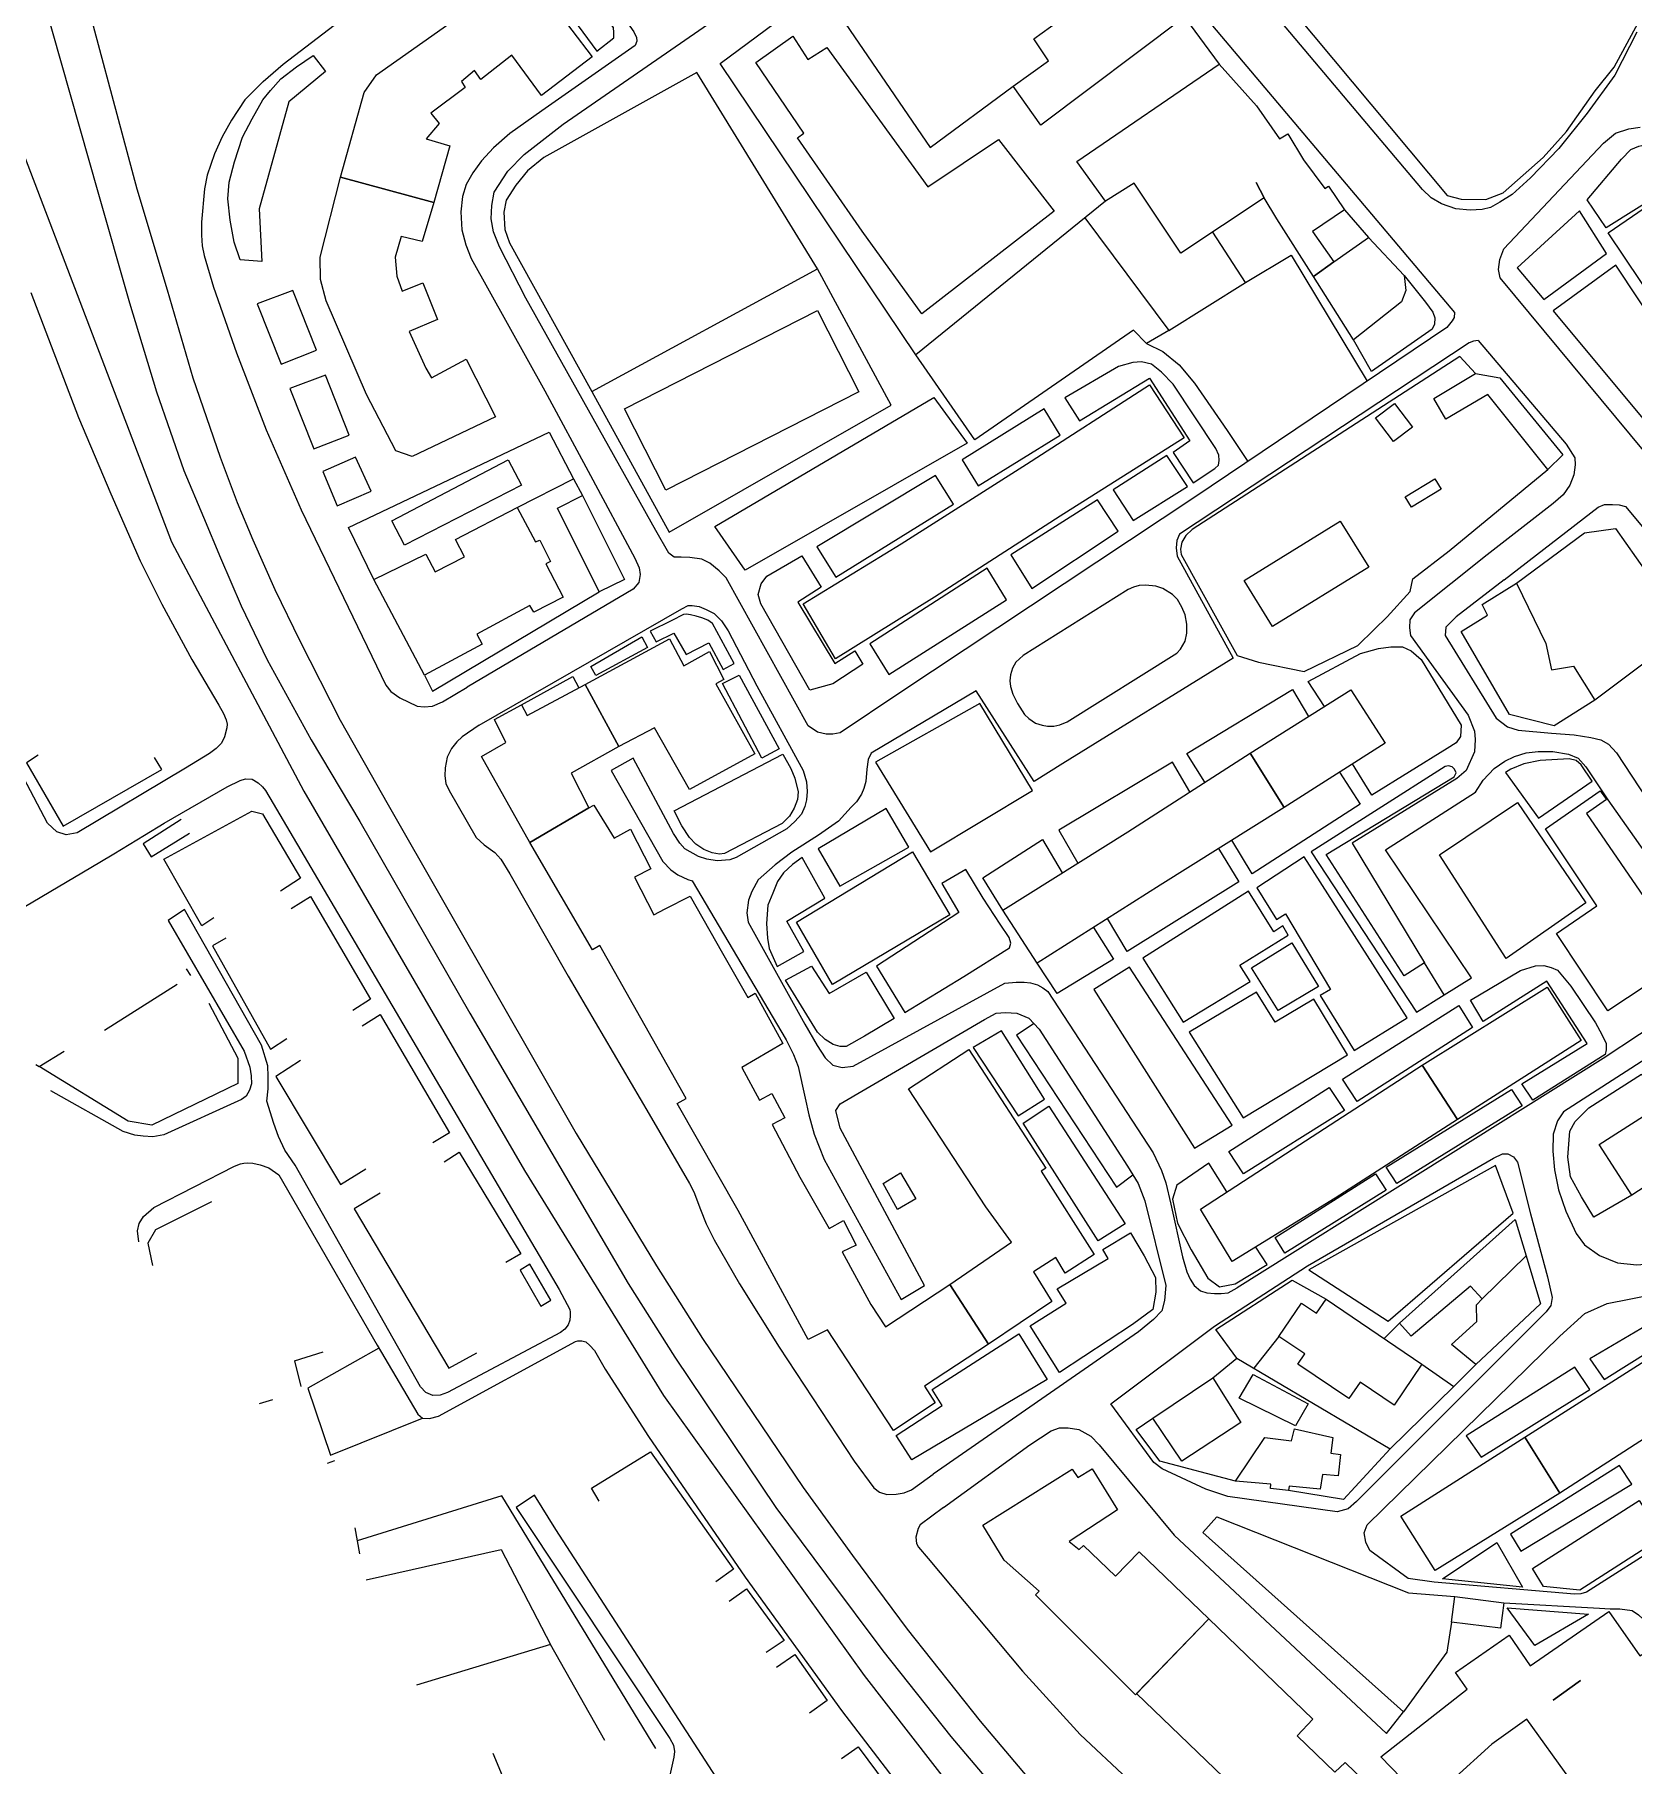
# Model space of a CAD drawing. Header units: metres. Extents: x -1319 to 2200, y -1209 to 1268.
# Drawn here: x -1086.7 to -805.4, y -791.6 to -487 of the extents above; entities that cross this region are included whole.
import ezdxf

# ---------------------------------------------------------------- set-up
doc = ezdxf.new("R2010")
doc.units = ezdxf.units.M
for name, color, linetype, lineweight, true_color in [('CLADIRI_CONTUR', 7, 'Continuous', 25, 0x4b5962), ('LIMITA_STUDIU', 7, 'Continuous', 25, 0x354c40), ('PARCELE_CONTUR', 7, 'Continuous', 13, 0xb58c63), ('PAVAJ', 7, 'Continuous', 25, 0xd1d6d2), ('STRAZI', 7, 'Continuous', 25, 0xc4cccb)]:
    doc.layers.add(name, color=color, linetype=linetype, lineweight=lineweight, true_color=true_color)

msp = doc.modelspace()

# ---------------------------------------------------------------- linework, layer by layer
at = {"layer": 'CLADIRI_CONTUR'}
for points in [[(-910.86, -487.77), (-902.03, -481.43), (-903.78, -479.09), (-894.64, -472.54), (-884.36, -483.92), (-909.63, -502.96), (-914.45, -496.09), (-908.28, -491.65), (-910.86, -487.77)], [(-997.46, -497.75), (-1002.71, -490.64), (-1008.14, -494.92), (-1009.28, -493.33), (-1011.57, -495.29), (-1010.88, -496.31), (-1016.95, -500.83), (-1015.46, -502.65), (-1017.79, -505.34), (-1013.61, -506.59), (-1016.41, -516.53), (-1032.85, -512.11), (-1028.67, -497.19), (-1026.51, -494.09), (-1014.77, -485.82), (-1001.94, -476.66), (-999.28, -476.79), (-988.53, -490.94), (-997.46, -497.75)], [(-930.57, -536.13), (-941.04, -521.61), (-952.43, -505.17), (-951.29, -504.36), (-959.78, -491.93), (-953.27, -487.31), (-950.58, -491.39), (-947.24, -489.3), (-929.51, -513.82), (-917.06, -505.5), (-907.29, -518.1), (-930.57, -536.13)], [(-868.1, -519.42), (-870.29, -515.72), (-871.72, -513.04), (-870.29, -515.72), (-884.98, -525.49), (-893.18, -513.18), (-898.22, -516.31), (-903.3, -509.37), (-878.21, -492.22), (-871.64, -499.56), (-871.64, -499.56), (-867.63, -505.36), (-866.18, -504.5), (-863.38, -509.05), (-859.64, -514.12), (-859.02, -513.7), (-856.2, -517.87), (-861.81, -521.66), (-858.08, -526.97), (-861.65, -529.58), (-868.1, -519.42)], [(-1028.28, -550.34), (-1035.38, -533.85), (-1036.37, -530.11), (-1036.44, -526.2), (-1032.85, -512.11), (-1016.41, -516.53), (-1018.45, -523.44), (-1022.15, -522.53), (-1023.23, -526.19), (-1022.91, -529.54), (-1022, -532.13), (-1018.36, -530.72), (-1015.75, -537.17), (-1020.77, -539.28), (-1017.81, -545.71), (-1016.85, -547.43), (-1010.71, -544.13), (-1005.56, -554.3), (-1020.25, -561.24), (-1023.08, -560.23), (-1028.28, -550.34)], [(-861.65, -529.58), (-858.08, -526.97), (-851.93, -522.69), (-845.7, -529.43), (-845.39, -532.02), (-846.13, -534.01), (-854.59, -540.75), (-861.65, -529.58)], [(-941.65, -549.87), (-975.58, -567.15), (-982.85, -552.87), (-948.93, -535.59), (-941.65, -549.87)], [(-840.46, -551.06), (-833.11, -546.65), (-828.87, -547.42), (-817.78, -560.93), (-820.42, -563.56), (-830.96, -550.32), (-838.33, -554.66), (-840.46, -551.06)], [(-906.21, -571.77), (-906.21, -571.77), (-928.31, -586.02), (-945.73, -596.87), (-951.45, -587.2), (-934.21, -576.62), (-912.14, -562.61), (-890.48, -548.66), (-884.41, -557.96), (-906.21, -571.77)], [(-844.2, -556.11), (-847.53, -558.64), (-850.73, -554.43), (-847.4, -551.9), (-844.2, -556.11)], [(-1023.82, -572.56), (-1003.32, -561.83), (-1001, -566.28), (-1021.56, -576.87), (-1023.82, -572.56)], [(-844.37, -570.15), (-845.48, -568.32), (-840.29, -565.18), (-839.18, -567), (-844.37, -570.15)], [(-982.89, -582.88), (-987.32, -585.08), (-994.66, -570.32), (-990.24, -568.12), (-982.89, -582.88)], [(-993.63, -586), (-998.82, -588.66), (-999.53, -587.45), (-1008.86, -592.54), (-1007.92, -594.26), (-1018.06, -599.73), (-1026.97, -582.89), (-1017.81, -578.44), (-1016.19, -581.57), (-1011, -578.88), (-1012.58, -575.88), (-1001.77, -570.25), (-998.54, -576.28), (-997.79, -575.98), (-995.87, -579.75), (-996.68, -580.14), (-993.63, -586)], [(-856.92, -572.62), (-851.91, -580.74), (-868.82, -591.18), (-873.84, -583.07), (-856.92, -572.62)], [(-827.12, -606.65), (-835.67, -592.06), (-831.02, -589.16), (-831.97, -587.31), (-825.9, -583.54), (-820.78, -594.15), (-819.74, -598.8), (-815.86, -598.16), (-812.16, -604.15), (-819.3, -608.63), (-827.12, -606.65)], [(-959.91, -613.55), (-971.43, -619.85), (-977.6, -608.97), (-983.88, -612.27), (-989.81, -601.36), (-974.97, -593.34), (-972.41, -598.06), (-967.93, -595.56), (-965.37, -600.48), (-966.78, -601.26), (-959.91, -613.55)], [(-989.81, -601.36), (-983.88, -612.27), (-992.27, -616.99), (-989.15, -623.1), (-999.53, -629.2), (-1008.02, -614.02), (-1003.76, -611.57), (-1005.75, -607.52), (-1001, -604.96), (-999.98, -606.85), (-989.81, -601.36)], [(-855.08, -602.3), (-849.05, -611.67), (-866.77, -622.99), (-872.76, -613.45), (-855.08, -602.3)], [(-866.77, -622.99), (-888.6, -636.66), (-888.6, -636.66), (-910.23, -650.41), (-916.29, -641.08), (-894.33, -627.3), (-872.76, -613.45), (-866.77, -622.99)], [(-959.13, -674.5), (-956.96, -673.36), (-954.65, -677.61), (-956.9, -678.81), (-952.03, -688.06), (-946.86, -697.09), (-944.33, -695.7), (-942.09, -700), (-944.58, -701.18), (-939.53, -710.46), (-936.97, -714.37), (-925.63, -706.92), (-918.79, -717.47), (-930.06, -724.85), (-928.18, -727.78), (-935.52, -732.66), (-947.14, -714.94), (-950.55, -716.63), (-962.88, -693.95), (-973.59, -675.11), (-972.02, -674.24), (-987.22, -647.27), (-988.5, -648.03), (-999.53, -629.2), (-989.15, -623.1), (-988.26, -622.61), (-984.69, -628.4), (-981.83, -626.82), (-978.25, -633.79), (-981.1, -635.27), (-977.68, -641.91), (-975.69, -640.87), (-971.32, -638.59), (-965.62, -648.62), (-961.17, -656.43), (-959.86, -655.69), (-954.98, -664.55), (-962.24, -668.74), (-959.13, -674.5)], [(-813.73, -639.76), (-827.75, -649.57), (-839.44, -631.37), (-825.73, -622.14), (-813.73, -639.76)], [(-925.62, -641.92), (-946.24, -654.15), (-952.58, -643.2), (-932.19, -630.8), (-925.62, -641.92)], [(-820.54, -654.65), (-814.51, -664.02), (-836.3, -677.93), (-842.5, -668.33), (-820.54, -654.65)], [(-908.75, -686.47), (-909.58, -687.03), (-900.21, -701.67), (-905.33, -704.97), (-906.98, -702.17), (-910.91, -704.7), (-907.68, -709.96), (-918.79, -717.47), (-925.63, -706.92), (-914.78, -699.48), (-919.26, -693.28), (-932.88, -672.53), (-922.3, -665.59), (-908.75, -686.47)], [(-857.8, -691.75), (-875.96, -702.9), (-881.52, -693.67), (-864.06, -682.31), (-842.5, -668.33), (-836.3, -677.93), (-857.8, -691.75)], [(-934.82, -693.77), (-937.35, -689.15), (-934.31, -687.29), (-931.62, -691.88), (-934.82, -693.77)], [(-826.13, -695.51), (-824.21, -701.88), (-831.93, -709.49), (-834, -707.25), (-844.44, -716.03), (-846.51, -713.74), (-826.13, -695.51)], [(-832.87, -713.47), (-832.97, -710.5), (-831.93, -709.49), (-824.21, -701.88), (-821.72, -710.37), (-833.05, -721.01), (-837.35, -717.48), (-832.87, -713.47)], [(-867.73, -716.07), (-863.74, -710.21), (-861.1, -712), (-859.41, -709.52), (-842.56, -720.95), (-847.47, -728.19), (-853.44, -724.14), (-855.4, -727.03), (-864.37, -720.95), (-863.17, -719.17), (-867.73, -716.07)], [(-824.45, -733.83), (-802.68, -719.99), (-796.58, -729.65), (-818.31, -743.67), (-824.45, -733.83)], [(-874.42, -731.22), (-884.83, -738.06), (-889.88, -730.45), (-879.37, -723.37), (-874.42, -731.22)], [(-872.24, -722.78), (-862.55, -727.95), (-864.82, -731.84), (-874.74, -726.96), (-872.24, -722.78)], [(-869.23, -742.83), (-869.14, -742.09), (-875.36, -741.55), (-870.17, -733.88), (-865.49, -734.46), (-864.98, -732.32), (-858.21, -733.87), (-858.58, -736.65), (-856.91, -736.88), (-857.3, -740.59), (-860.06, -740.38), (-860.47, -742.95), (-865.89, -742.44), (-866.01, -743.21), (-869.23, -742.83)], [(-818.31, -743.67), (-840.25, -757.25), (-846.24, -747.68), (-824.45, -733.83), (-818.31, -743.67)], [(-903.11, -740.89), (-900.55, -739.37), (-896.14, -746.58), (-904.63, -752.14), (-902.87, -753.59), (-902.13, -752.85), (-896.46, -758.26), (-892.31, -753.98), (-880.08, -765.77), (-892.98, -779.14), (-910.57, -761.56), (-909.88, -760.9), (-916.08, -755.44), (-919.79, -749.31), (-904.09, -739.41), (-903.11, -740.89)], [(-837.34, -766.34), (-836.77, -761.84), (-828.16, -762.94), (-828.73, -767.44), (-837.34, -766.34)], [(-819.45, -780.06), (-814.68, -776.64), (-814.68, -776.64), (-819.45, -780.06), (-819.45, -780.06)]]:
    msp.add_lwpolyline(points, close=True, dxfattribs=at)
for points in [[(-798.43, -538.84), (-809.78, -521.89), (-800.27, -515.39)], [(-801.94, -688.85), (-805.61, -691.24), (-811.37, -682.31), (-802.11, -676.38)], [(-874.43, -796.58), (-892.76, -778.91), (-880.08, -765.77), (-861.76, -783.45), (-864.53, -786.37), (-857.89, -792.76), (-856.04, -791.04), (-850.92, -796.06)], [(-846.23, -793.74), (-849.77, -790.03), (-834.61, -778.14), (-836.67, -775.21), (-827.2, -768.64), (-823.53, -774.02), (-823.53, -774.02), (-809.7, -764.48), (-804.21, -772.26), (-803.23, -771.72), (-791.07, -789.07), (-792.11, -789.92), (-790.46, -792.01)], [(-808.72, -804.77), (-824.1, -783.43), (-830.27, -787.84), (-844.23, -800.48)]]:
    msp.add_lwpolyline(points, dxfattribs=at)
at = {"layer": 'LIMITA_STUDIU'}
msp.add_lwpolyline([(-1151.04, -101.24), (-1199.93, -172.65), (-1248.44, -234.36), (-1254.36, -243.67), (-1210.28, -289.6), (-1183.63, -319.61), (-1140.69, -378.86), (-1120.25, -419.47), (-1109.9, -447.42), (-1094.89, -491.66), (-1062.55, -576.26), (-1039.27, -620.12), (-1000.46, -686.87), (-976.01, -726.46), (-940.69, -775.74), (-900.33, -827.74), (-859.19, -867.84), (-795.54, -918.3), (-607.19, -1065.51), (-531.65, -1126.57), (-496.46, -1146.75), (-436.44, -1142.61), (-129.2, -1088.54), (88.91, -1050.12)], dxfattribs=at)
at = {"layer": 'PARCELE_CONTUR'}
for points in [[(-870.33, -474.65), (-869.67, -476.18), (-868.24, -479.22), (-838.13, -515.3), (-835.64, -515.96), (-831.32, -516.03), (-828.24, -514.86), (-821.24, -508.63), (-817.14, -504.05), (-812.05, -496.91), (-808.72, -492.77), (-803, -482.15), (-795.93, -468.67), (-792.75, -461.56), (-792.34, -456.47), (-793.46, -455.12)], [(-898.22, -516.31), (-931.63, -543.37), (-966.06, -492.09), (-948.39, -478.99)], [(-945.58, -482.75), (-929.07, -506.89), (-914.45, -496.09)], [(-884.36, -483.92), (-878.21, -492.22)], [(-988.61, -549.82), (-948.9, -528.21), (-970.15, -493.7), (-997.03, -508.65), (-999.96, -510.99), (-1002.01, -513.48), (-1003.7, -516.12), (-1004.07, -518.25), (-1003.92, -521.32), (-1003.11, -523.67), (-988.61, -549.82)], [(-901.87, -519.27), (-887.09, -539.07), (-891.01, -541.38), (-893.28, -539.03), (-921.23, -558.34), (-931.63, -543.37)], [(-856.2, -517.87), (-851.93, -522.69)], [(-1026.97, -582.89), (-1031.45, -573.76), (-996.14, -556.98), (-991.81, -565.17)], [(-1001.77, -570.25), (-991.81, -565.17), (-990.24, -568.12)], [(-825.9, -583.54), (-813.96, -574.67), (-808.47, -573.94), (-797.56, -589.4), (-797.34, -593.06), (-812.16, -604.15)], [(-1018.06, -599.73), (-1016.65, -602.55), (-987.32, -585.08)], [(-1059.99, -651.43), (-1059.24, -652.55)], [(-1074.37, -662.21), (-1061.6, -654.11)], [(-1056, -657.47), (-1050.92, -667.12), (-1050.92, -671.55), (-1066.01, -678.91), (-1070.19, -678.21), (-1085.87, -668.6)], [(-1086.46, -668.26), (-1085.87, -668.6), (-1081.45, -665.91)], [(-1055.52, -692.4), (-1065.38, -697.3), (-1066.71, -699.66), (-1065.91, -703.62)], [(-846.51, -713.74), (-849.23, -716.43)], [(-867.73, -716.07), (-872.15, -721.68)], [(-1040.94, -720.38), (-1035.91, -718.78)], [(-1040.94, -720.38), (-1039.8, -724.91)], [(-879.37, -723.37), (-875.12, -719.91), (-848.17, -735.88), (-856.37, -744.75), (-866.01, -743.21)], [(-842.56, -720.95), (-836.93, -724.88), (-848.17, -735.88)], [(-836.93, -724.88), (-833.05, -721.01)], [(-1047.08, -727.91), (-1044.73, -727.16)], [(-875.36, -741.55), (-888.68, -738.01), (-892.85, -732.44), (-889.88, -730.45)], [(-1033.89, -738), (-1035.21, -738.44)], [(-1030.3, -749.78), (-1029.51, -754.33)], [(-1028.32, -758.92), (-1004.56, -753.59), (-995.91, -770.31)], [(-986.32, -787.19), (-995.91, -770.31), (-1019.45, -777.43)], [(-1002.11, -798.71), (-1005.98, -789.48)]]:
    msp.add_lwpolyline(points, dxfattribs=at)
at = {"layer": 'PAVAJ'}
for points in [[(-998.22, -475.59), (-987.75, -489.95), (-984.74, -487.61), (-984.74, -486.62), (-984.82, -485.77), (-994.93, -473.17), (-998.22, -475.59)], [(-1035.49, -493.5), (-1041.94, -498.83), (-1047.14, -517.66), (-1046.7, -526.96), (-1050.51, -526.67), (-1051.54, -523.52), (-1052.27, -519.64), (-1052.64, -515.9), (-1052.42, -512.97), (-1051.46, -509.38), (-1050.07, -505.06), (-1048.39, -501.84), (-1046.48, -498.47), (-1045.16, -496.85), (-1043.33, -494.8), (-1040.55, -492.68), (-1037.65, -490.68), (-1035.49, -493.5)], [(-796.55, -518.44), (-799.44, -514.34), (-810.14, -521), (-813.47, -516.09), (-807.43, -508.95), (-805.78, -507.23), (-804.42, -506.64), (-803.34, -506.41), (-801.97, -506.44), (-800.78, -506.66), (-800.05, -507.06), (-797.12, -511.52), (-793.8, -516.64), (-796.55, -518.44)], [(-821.13, -533.64), (-810.06, -525.51), (-814.86, -518.04), (-825.78, -528.05), (-821.13, -533.64)], [(-887.09, -539.07), (-873.61, -530.64), (-879.37, -521.76)], [(-873.61, -530.64), (-865.59, -525.85), (-852.17, -548)], [(-988.61, -549.82), (-974.98, -574.58), (-935.94, -552.24), (-948.9, -528.21)], [(-845.7, -529.43), (-841.93, -534.09), (-840.61, -535.85), (-840.28, -536.87), (-840.36, -537.97), (-840.76, -538.85), (-851.45, -546.28), (-854.59, -540.75)], [(-797.21, -562.32), (-788.89, -557.01), (-808.42, -527.56), (-819.48, -535.62), (-797.21, -562.32)], [(-1043.26, -544.98), (-1037.03, -542.57), (-1041.21, -532.02), (-1047.47, -534.36), (-1043.26, -544.98)], [(-891.01, -541.38), (-888.16, -542.77), (-885.3, -545.11), (-882.59, -548.34), (-876.8, -556.69), (-873.16, -562.14)], [(-902.83, -554.95), (-890.52, -547.48), (-883.41, -558.5), (-886.34, -560.55), (-882.83, -565.86), (-878.98, -563.37), (-878.36, -562.79), (-878.21, -561.94), (-878.32, -561.03), (-878.8, -559.82), (-886.34, -548.5), (-888.39, -546.41), (-890.11, -545.02), (-891.87, -544.58), (-893.41, -544.69), (-895.94, -545.44), (-905.39, -550.94), (-902.83, -554.95)], [(-833.11, -546.65), (-835.91, -543.68), (-882.98, -574.11), (-884.12, -575.18), (-884.81, -576.35), (-885.03, -577.56), (-884.89, -578.51), (-875.07, -596.27), (-871.33, -597.45), (-863.28, -599.09), (-853.83, -594.48), (-850.97, -591.69), (-848.7, -589.46), (-844.6, -585.03), (-844.16, -582.79), (-837.78, -577.85), (-820.42, -563.56)], [(-1037.54, -559.93), (-1031.32, -557.51), (-1035.49, -546.96), (-1041.76, -549.31), (-1037.54, -559.93)], [(-966.98, -573.57), (-928.45, -550.86), (-922.59, -558.92), (-961.63, -581.23), (-966.98, -573.57)], [(-920.62, -566.44), (-906.19, -557.51), (-909.05, -552.89), (-923.48, -561.82), (-920.62, -566.44)], [(-1035.97, -563.88), (-1033.41, -569.93), (-1027.42, -567.38), (-1030.2, -561.38), (-1035.97, -563.88)], [(-896.87, -567.14), (-893.39, -572.49), (-883.78, -566.52), (-887.42, -561.08), (-896.87, -567.14)], [(-949.04, -577.17), (-945.7, -582.51), (-925, -569.64), (-928.14, -564.6), (-949.04, -577.17)], [(-914.89, -578.54), (-911.19, -584.47), (-895.99, -574.4), (-899.66, -568.9), (-914.89, -578.54)], [(-942.35, -595.44), (-940.92, -597.82), (-946.19, -601.23), (-950.26, -602.36), (-958.9, -587.16), (-959.34, -585.55), (-958.83, -583.65), (-957.8, -582.33), (-951.65, -578.74), (-948.28, -584.23), (-952.35, -586.91), (-945.86, -597.69), (-942.35, -595.44)], [(-939.69, -594.21), (-936.36, -599.6), (-915.63, -586.48), (-919.03, -580.88), (-939.69, -594.21)], [(-977.31, -593.85), (-974.16, -592.31), (-972.03, -596.12), (-968.04, -594.03), (-965.53, -598.72), (-963.55, -597.66), (-967.4, -590.61), (-968.23, -590.06), (-969.27, -589.66), (-970.24, -589.34), (-971.23, -589.09), (-971.96, -589.01), (-972.46, -589.05), (-974.56, -590.09), (-978.36, -591.97), (-977.31, -593.85)], [(-987.89, -599.78), (-988.81, -598.21), (-979.8, -593), (-978.81, -594.87), (-987.89, -599.78)], [(-859.71, -605.22), (-862.58, -600.83), (-853.35, -595.94), (-850.2, -595.03), (-848, -594.77), (-845.99, -594.72), (-844.45, -595.43), (-842.67, -596.95), (-835.68, -608.53), (-835.75, -610.51), (-836.56, -611.61), (-838.09, -612.64), (-851.35, -620.84), (-854.79, -615.34)], [(-965.62, -601.21), (-962.69, -599.71), (-955.66, -612.71), (-958.7, -614.32), (-965.62, -601.21)], [(-1001, -604.96), (-991.96, -599.96), (-990.88, -601.93)], [(-880.75, -618.58), (-883.9, -613.54), (-865.35, -602.26), (-862.52, -606.99)], [(-938.68, -615.02), (-929.05, -630.8), (-911.07, -620), (-920.37, -604.73), (-938.68, -615.02)], [(-1086.02, -613.79), (-1088.09, -615.13), (-1081.62, -626.31), (-1064.29, -616.3), (-1065.59, -614.19)], [(-974.14, -623.57), (-955, -613.63), (-953.57, -616.15), (-952.88, -617.88), (-952.29, -620.26), (-952.44, -621.61), (-953.02, -623.15), (-953.83, -624.54), (-955.15, -625.82), (-965.26, -631.13), (-966.17, -631.24), (-967.42, -630.99), (-968.88, -630.4), (-970.31, -629.45), (-971.45, -628.31), (-972.77, -626.26), (-974.14, -623.57)], [(-883.4, -620.28), (-886.46, -615.01), (-906.46, -627.02), (-903.08, -632.79)], [(-822.03, -624.88), (-812.58, -618.4), (-814.52, -615.5), (-815.4, -614.73), (-816.65, -614.44), (-821.78, -614.77), (-824.63, -615.32), (-826.9, -616.24), (-827.86, -616.86), (-822.03, -624.88)], [(-857.04, -616.77), (-853.44, -622.42), (-872.45, -634.68), (-876.02, -628.78)], [(-843.53, -659.02), (-838.66, -656), (-842.09, -650.36), (-845.68, -652.65), (-859.39, -631.3), (-836.88, -617.64), (-836.56, -616.94), (-836.81, -616.28), (-837.25, -615.84), (-837.87, -615.66), (-838.46, -615.77), (-862.05, -630.79), (-843.53, -659.02)], [(-820.82, -626.78), (-811.19, -620.08), (-810.09, -621.62), (-813.61, -624.04), (-798.15, -646.56), (-796.25, -645.61), (-794.85, -645.39), (-793.68, -645.61), (-792.66, -646.34), (-792.18, -647.11), (-809.83, -658.8), (-818.85, -645.17), (-811.81, -640.34), (-820.82, -626.78)], [(-1055.11, -642.4), (-1057.24, -643.82), (-1063.92, -632.13), (-1048.42, -623.66), (-1046.57, -624.14), (-1039.89, -635.47), (-1043.41, -637.72)], [(-944.97, -636.83), (-932.81, -630.02), (-936.8, -623.17), (-948.81, -630.31), (-944.97, -636.83)], [(-1060.87, -625.14), (-1067.53, -629.39), (-1066.16, -631.68), (-1059.43, -627.52)], [(-916.29, -641.08), (-919.79, -635.37), (-909.32, -628.67), (-905.83, -634.51)], [(-878.34, -630.24), (-874.76, -636.07), (-894.44, -648.33), (-897.89, -642.57)], [(-947.6, -638.97), (-951.6, -631.79), (-953.32, -633.04), (-954.86, -634.5), (-955.95, -636.04), (-956.76, -638.09), (-957.64, -640.22), (-957.86, -643.44), (-957.71, -646.01), (-957.42, -647.84), (-956.03, -650.99), (-951.34, -648.35), (-954.32, -643.02), (-947.6, -638.97)], [(-863.26, -631.71), (-871.61, -637.13), (-868.13, -642.7), (-866.55, -641.71), (-858.64, -655.01), (-860.49, -656.11)], [(-860.49, -656.11), (-854.5, -665.77), (-845.13, -660.05), (-863.26, -631.71)], [(-938.52, -650.91), (-933.54, -659.08), (-923.15, -652.75), (-915.1, -647.69), (-914.88, -646.88), (-915.21, -645.9), (-916.74, -643.55), (-919.75, -638.94), (-922.79, -633.92), (-927.04, -636.37), (-924.03, -641.5), (-938.52, -650.91)], [(-1041.54, -640.79), (-1038.1, -638.66), (-1027.53, -656.73), (-1030.69, -658.72)], [(-866.1, -645.46), (-867.01, -643.85), (-868.62, -644.88), (-873.09, -637.74), (-891.66, -649.53), (-884.56, -660.81), (-872.8, -653.65)], [(-900.37, -644.14), (-896.81, -649.68), (-906.72, -655.76), (-910.23, -650.41)], [(-872.8, -653.65), (-874.59, -650.77), (-866.1, -645.46)], [(-1052.99, -645.98), (-1055.36, -647.33), (-1045.14, -665.53), (-1042.28, -663.64)], [(-872.52, -651.25), (-865.43, -646.85), (-860.75, -654.51), (-867.87, -658.74), (-872.52, -651.25)], [(-940.35, -652.01), (-935.41, -660.14), (-940.64, -663.22), (-943.87, -665.05), (-944.89, -665.05), (-946.14, -664.69), (-947.53, -663.81), (-948.92, -662.56), (-954.56, -653.4), (-949.95, -650.91), (-946.87, -655.75), (-940.35, -652.01)], [(-900.31, -655.03), (-882.56, -682.95), (-875.93, -678.89), (-894.03, -651.11), (-900.31, -655.03)], [(-833.99, -656.89), (-825.21, -651.69), (-822.57, -650.89), (-821.11, -650.81), (-819.79, -651.18), (-818.69, -651.62), (-816.35, -654.48), (-812.02, -660.92), (-810.92, -662.97), (-810.12, -664.51), (-810.12, -665.68), (-810.34, -666.49), (-823.06, -674.53), (-825, -671.64), (-813.49, -664.51), (-820.59, -653.6), (-831.79, -660.68), (-833.99, -656.89)], [(-871.69, -655.49), (-883.51, -662.54), (-873.99, -677.6), (-855.64, -666.54), (-861.55, -656.73)], [(-861.55, -656.73), (-868.37, -660.78), (-871.69, -655.49)], [(-1029.05, -661.45), (-1025.85, -659.44), (-1013.68, -680.27), (-1016.58, -682.03)], [(-856.54, -670.79), (-836.05, -657.85), (-833.68, -661.75), (-853.96, -674.73), (-856.54, -670.79)], [(-913.58, -677.29), (-908.97, -674.36), (-916.51, -662.33), (-921.5, -665.26), (-913.58, -677.29)], [(-910.79, -661.04), (-913.91, -663.09), (-896.32, -689.79), (-893.43, -687.63)], [(-1039.88, -667.54), (-1044.19, -670.36), (-1032.86, -689.32), (-1028.38, -686.62)], [(-805.61, -691.24), (-812.3, -695.11), (-814.5, -691.52), (-816.4, -688), (-816.91, -684.56), (-816.55, -679.94), (-815.59, -678.26), (-813.18, -675.84), (-803.95, -669.91), (-795.74, -682.36), (-797.18, -683.39)], [(-876.54, -683.54), (-858.9, -672.31), (-856.21, -676.32), (-873.93, -687.46), (-876.54, -683.54)], [(-848.86, -686.32), (-826.78, -672.61), (-824.93, -675.52), (-846.98, -689.16), (-848.86, -686.32)], [(-912.74, -678.54), (-908.18, -675.54), (-894.76, -696.27), (-899.52, -699.27), (-912.74, -678.54)], [(-1014.57, -685.34), (-1011.98, -683.67), (-1001.13, -701.54), (-1003.77, -703.09)], [(-876.87, -690.64), (-880.03, -685.57), (-885.66, -689.44), (-886.42, -691.93), (-885.59, -696.17), (-883.14, -700.82), (-880.23, -705.85), (-878.18, -707.35), (-875.4, -706.8), (-869.81, -703.41), (-871.81, -700.35)], [(-868.39, -698.69), (-850.75, -687.46), (-848.83, -690.37), (-866.7, -701.43), (-868.39, -698.69)], [(-862.46, -704.37), (-848.47, -713.38), (-826.49, -694.41), (-829.6, -686.02), (-862.46, -704.37)], [(-1025.86, -690.9), (-1030.43, -693.66), (-1013.75, -721.68), (-1008.84, -718.94)], [(-911.5, -714.21), (-905.14, -710.24), (-906.72, -707.68), (-897.75, -702.36), (-898.71, -700.76), (-893.84, -697.84), (-891.42, -701.9), (-889.45, -705.71), (-889.37, -708.27), (-889.89, -711.35), (-893.48, -713.99), (-906.3, -722.41), (-911.5, -714.21)], [(-1001.25, -704.45), (-997.58, -710.77), (-995.82, -709.7), (-999.52, -703.38), (-1001.25, -704.45)], [(-875.12, -719.91), (-878.8, -714.85), (-865.39, -706.2), (-859.41, -709.52)], [(-810.47, -723.68), (-793.82, -713.2), (-796.09, -710.05), (-812.99, -720.01), (-810.47, -723.68)], [(-913.48, -715.62), (-908.5, -723.64), (-932.31, -737.78), (-935.09, -733.49), (-926.96, -728.22), (-928.72, -725.4), (-913.48, -715.62)], [(-1026.1, -718.12), (-1038.6, -725.18), (-1034.6, -736.99), (-1018.41, -730.49)], [(-832.11, -737.3), (-812.99, -725.43), (-815.63, -721.48), (-834.79, -733.6), (-832.11, -737.3)], [(-987.33, -745.06), (-988.68, -742.8), (-978.28, -736.4), (-963.71, -757.05), (-966.79, -759.25)], [(-825.17, -753.89), (-805.65, -742.06), (-807.77, -738.77), (-827, -750.89), (-825.17, -753.89)], [(-977.37, -788.59), (-1004.45, -744.14), (-1029.9, -752.06)], [(-823.12, -756.93), (-804.33, -744.96), (-800.23, -751.4), (-814.79, -760.74), (-821.18, -760.08), (-823.12, -756.93)], [(-829.35, -752.34), (-824.84, -760.19), (-838.91, -758.71), (-829.35, -752.34)], [(-964.45, -762.64), (-961.42, -760.48), (-954.77, -769.58), (-957.94, -771.72)], [(-827.54, -763.86), (-813.25, -764.96), (-822.7, -770.45), (-827.54, -763.86)], [(-956.12, -774.26), (-952.92, -772.03), (-947.21, -780.16), (-950.31, -782.4)], [(-944.71, -790.37), (-941.74, -788.31), (-936.83, -794.95), (-939.96, -797.14)]]:
    msp.add_lwpolyline(points, dxfattribs=at)
at = {"layer": 'STRAZI'}
for points in [[(-910.95, -448.29), (-898.46, -462.83), (-836.82, -535.94)], [(-1049.66, -498.5), (-1046.44, -495.24), (-1042.92, -492.24), (-1002.51, -461.23)], [(-1002.51, -461.23), (-1001.52, -460.9), (-1000.42, -460.9), (-999.51, -461.2), (-998.66, -461.78), (-981.23, -486.54), (-980.75, -487.5), (-980.72, -488.16), (-980.97, -488.92)], [(-1086.85, -474.8), (-1075.55, -514.66), (-1069.98, -534.22), (-1065.21, -549.85), (-1060.38, -563.71), (-1056.93, -571.92), (-1053.92, -579.11), (-1050.32, -587.5), (-1045.72, -597.03), (-1037.98, -611.1), (-1029.44, -625.47), (-1010.07, -659.21), (-982.21, -706.78), (-974.03, -719.72), (-956.25, -746.19), (-947.33, -758.15), (-937.41, -771.39), (-925.43, -786.46), (-911.83, -802.56), (-899.49, -816.34), (-871.23, -846.73)], [(-1079.62, -473.16), (-1068.65, -514.18), (-1063.36, -531.91), (-1058.79, -547.43), (-1053.98, -561.36), (-1050.99, -569.34), (-1048.25, -575.89), (-1044.37, -584.65), (-1039.99, -593.7), (-1032.89, -607.64), (-1024.47, -622.54), (-1005.08, -656.36), (-991.35, -680.37), (-977.21, -703.66), (-969.15, -716.46), (-951.44, -742.68), (-942.74, -754.62), (-933.14, -767.59), (-920.27, -783.77), (-907.57, -798.86), (-896.13, -811.34)], [(-836.82, -535.94), (-836.89, -536.82), (-837.26, -537.4), (-838.18, -538.57), (-882.5, -568.43), (-934.44, -602.86), (-944.91, -609.89), (-946.23, -610.11), (-947.4, -610.11), (-948.92, -609.76), (-950.52, -608.66), (-964.98, -582.62), (-966.19, -581.34), (-967.84, -580.02), (-969.27, -579.32), (-971.36, -579.03), (-972.9, -578.96), (-974.14, -578.96), (-975.09, -578.26), (-977.36, -574.29), (-1000.22, -533.41), (-1004.84, -524.33), (-1005.93, -521.69), (-1006.3, -519.42), (-1006.23, -517.07), (-1005.79, -514.73), (-1003.37, -511.07), (-1000.51, -508.14), (-993.63, -502.79), (-959.93, -479.42)], [(-804.74, -486.59), (-808.59, -494.18), (-813.46, -500.84), (-818.44, -507.03), (-823.46, -512.23), (-826.68, -515.13), (-828.84, -516.52), (-830.49, -517.44), (-831.96, -517.77), (-834.05, -517.91), (-836.57, -517.66), (-839.14, -516.81), (-840.91, -515.72), (-842.47, -514.29), (-853.86, -500.77), (-869.92, -481.74)], [(-980.97, -488.92), (-997.4, -500.41), (-1003.04, -504.44), (-1005.9, -506.93), (-1008.02, -509.2), (-1009.56, -511.32), (-1010.73, -513.37), (-1011.39, -515.5), (-1011.68, -518.21), (-1011.46, -521.36), (-1010.81, -523.98), (-1009.82, -526.41), (-996.89, -549.71), (-988.83, -564.58), (-981.06, -579.16), (-980.26, -580.84), (-980.11, -582.02), (-980.33, -583.41), (-981.36, -584.58), (-1010.55, -601.83)], [(-1049.66, -498.5), (-1052.03, -502.07), (-1053.68, -505.01), (-1055, -508.02), (-1056.29, -511.76), (-1056.77, -514.17), (-1057.3, -520.04), (-1057.3, -522.33), (-1057.17, -524.18), (-1056.85, -525.91), (-1055.21, -531.45), (-1051.11, -542.99), (-1045.92, -556.53), (-1039.73, -570.64), (-1024.86, -601.47), (-1023.98, -602.63), (-1022.37, -603.72), (-1019.36, -605.2), (-1018.11, -605.32), (-1016.66, -605.16), (-1014.89, -604.44), (-1010.55, -601.83)], [(-731.88, -646.53), (-828.8, -529.83), (-829.09, -528.36), (-828.87, -526.61), (-828.14, -524.7), (-810.63, -506.09), (-808.49, -504.37), (-806.14, -503.57), (-804.18, -503.31)], [(-1087.33, -532.39), (-1078.92, -554.4), (-1073.25, -567.81), (-1068.07, -579.62), (-1064.25, -587.25), (-1059, -597), (-1054.26, -605), (-1053.41, -606.47), (-1052.93, -607.57), (-1052.79, -608.33), (-1052.82, -609.01), (-1053.23, -610.59), (-1053.8, -611.69), (-1054.69, -612.64), (-1055.89, -613.54), (-1060.12, -616.07), (-1079.17, -627.49), (-1081.08, -627.85), (-1082.75, -627.31), (-1084.36, -625.76), (-1098.14, -599.76)], [(-832.68, -540.85), (-833.51, -540.94), (-834.24, -541.27), (-885.2, -574.94), (-885.66, -576.03), (-885.77, -577.31), (-885.63, -578.77), (-875.77, -596.76), (-905.74, -615.29), (-910.77, -618.44), (-920.96, -602.47), (-939.49, -613.46), (-940, -614.56), (-940.22, -616.25), (-940.41, -618.44), (-940.74, -619.65), (-941.17, -620.68), (-942.05, -622), (-943.01, -622.95)], [(-832.68, -540.85), (-817.18, -559.09), (-815.68, -561.47), (-815.57, -562.71), (-815.83, -564.47), (-816.52, -566.27), (-817.7, -567.99), (-819.45, -569.53), (-831.1, -578.57)], [(-828.1, -582.97), (-811.54, -570.15), (-810.41, -569.67), (-809.05, -569.67), (-807.84, -569.78), (-806.74, -570.07), (-734.59, -656.41), (-734.37, -657.1), (-734.37, -658.13), (-734.59, -659.52), (-735.19, -661.11), (-736.23, -662.49), (-770.41, -687.73)], [(-831.1, -578.57), (-843.88, -588.76), (-844.69, -590.01), (-844.76, -591.4), (-844.54, -592.72), (-834.43, -606.79), (-833.33, -609.57), (-833.19, -611.03), (-833.33, -613.23), (-834.8, -616.53), (-836.41, -617.92), (-854.83, -629.28), (-842.09, -650.36)], [(-904.97, -607.93), (-885.66, -595.84), (-885.01, -595.18), (-884.2, -593.76), (-883.94, -592.33), (-883.91, -590.75), (-884.24, -589.1), (-884.82, -587.78), (-885.59, -586.39), (-886.47, -585.55), (-888.16, -584.49), (-889.4, -584.09), (-891.2, -583.9), (-892.29, -583.94), (-893.28, -584.23), (-894.24, -584.63), (-912.7, -596.28), (-914.02, -597.42), (-914.6, -598.48), (-914.97, -599.65), (-915.08, -600.71), (-914.97, -601.74), (-914.53, -603.1), (-913.69, -604.71), (-912.48, -606.65), (-911.74, -607.38), (-910.57, -608.19), (-909.4, -608.55), (-908.41, -608.7), (-907.35, -608.7), (-906.25, -608.44), (-904.97, -607.93)], [(-828.1, -582.97), (-836.52, -589.47), (-838.35, -591.3), (-838.48, -592.77), (-829.49, -607.27), (-827.51, -608.81), (-825.6, -609.4), (-819.74, -609.91), (-815.79, -610.2), (-812.86, -610.71), (-811.1, -611.08), (-809.71, -611.89), (-808.31, -613.42)], [(-1008.44, -608.53), (-972.8, -588.06), (-971.67, -587.44), (-970.97, -587.44), (-969.73, -587.66), (-968.48, -588.17), (-967.09, -588.9), (-965.81, -590.18), (-964.6, -591.94), (-959.58, -601.61), (-951.45, -616.48), (-950.83, -618.5), (-950.72, -620.22), (-950.86, -621.65), (-951.16, -622.86), (-951.74, -624.21), (-952.88, -625.49), (-954.31, -626.74), (-963.21, -631.79), (-964.34, -632.2), (-966.58, -632.38), (-968.37, -632.12), (-969.87, -631.61), (-972.25, -630.26), (-973.13, -629.27), (-974.27, -627.58), (-981.34, -614.36), (-985.22, -616.48), (-976.14, -632.53), (-974.71, -633.99), (-973.46, -634.87), (-971.74, -635.71), (-970.97, -635.9), (-954.42, -663.92), (-953.13, -666.48), (-952.33, -668.61), (-951.08, -674.17), (-950.42, -677.1), (-949.47, -680.47), (-947.71, -684.94), (-934.16, -709.56), (-930.06, -707.14), (-944.93, -679.45)], [(-1008.44, -608.53), (-1011.44, -610.55), (-1012.36, -611.43), (-1013.33, -612.64), (-1014.09, -614.13), (-1014.41, -616.05), (-1014.45, -617.42), (-1014.29, -618.79), (-1013.69, -620.03), (-1008.99, -628.31), (-1007.54, -629.56), (-1005.69, -630.92), (-1004.61, -632.13), (-1003.04, -634.7), (-992.79, -652.71), (-978.52, -676.98), (-971.45, -689.16), (-970.65, -690.65), (-969.48, -693.74), (-968.51, -696.27), (-967.07, -699.09), (-962.61, -706.8), (-955.65, -717.98), (-942.43, -738.03), (-939.02, -742.73), (-938.01, -743.5), (-936.68, -743.9), (-935.04, -743.82), (-933.63, -743.58), (-932.38, -743.06), (-928.53, -740.32)], [(-838.66, -656), (-833.81, -653.01), (-848.97, -630.45), (-833.15, -620.34), (-831.76, -618.21), (-829.85, -616.16), (-827.95, -614.84), (-826.26, -614.04), (-824.21, -613.38), (-822.09, -613.16), (-819.52, -613.16), (-816.78, -613.64), (-815.09, -614.33), (-813.74, -615.87), (-809.83, -621.69), (-792.33, -646.55), (-791.15, -648.29), (-790.33, -650.32), (-790.37, -651.75), (-790.66, -653.18), (-791.47, -654.53), (-810.66, -667.15), (-875.05, -707.55)], [(-808.31, -613.42), (-796.19, -631.87), (-783.3, -651.06), (-782.93, -652.09), (-782.93, -653.33), (-783.59, -654.65), (-817.62, -676.59), (-818.72, -678.13), (-819.45, -680.47), (-819.52, -683.48), (-819.23, -686.77), (-818.53, -690.29), (-817.25, -694.03), (-815.42, -697.98), (-813.96, -699.96), (-811.32, -701.86), (-808.17, -703.11), (-804.73, -703.48), (-800.55, -703.11), (-796.15, -702.3), (-792.86, -701.2), (-787.58, -699.01), (-770.41, -687.73)], [(-1067.31, -627.91), (-1063.84, -625.78), (-1052.75, -619.37), (-1050.48, -618.24), (-1049.53, -617.94), (-1048.39, -618), (-1047.32, -618.66), (-1046.58, -619.4), (-1046.01, -620), (-1044.67, -622.3), (-994.37, -707.84), (-992.49, -711.33), (-992.43, -711.81), (-992.43, -712.43), (-992.49, -713.21), (-992.79, -714.04), (-993.35, -714.79), (-994.1, -715.41), (-1013.99, -725.97), (-1015.3, -726.39), (-1016.61, -726.45), (-1017.8, -725.97), (-1018.76, -724.96), (-1040.82, -685.96), (-1042.62, -683.32), (-1043.72, -680.88), (-1044.56, -678.64), (-1045.78, -674.71), (-1045.54, -672.53), (-1045.59, -670.36), (-1045.62, -668.48), (-1046.75, -664.82), (-1060.27, -640.95)], [(-943.01, -622.95), (-945.24, -625.4), (-948.76, -627.89), (-953.45, -630.9), (-956.38, -633.09), (-959.34, -635.73), (-960.48, -637.78), (-961.06, -639.32), (-961.32, -641.54), (-961.12, -643.17), (-951.14, -661.15), (-948.94, -664.89), (-947.55, -667.09), (-946.23, -668.33), (-944.54, -668.77), (-942.64, -668.55), (-915.97, -653.9), (-913.96, -653.75), (-912.53, -653.75), (-911.43, -653.86), (-910.22, -654.23), (-909.24, -654.74), (-908.36, -655.36), (-889.84, -683.79), (-888.38, -686.86), (-887.64, -689.06), (-886.76, -692.8), (-884.68, -702.1), (-883.94, -704.7), (-883.36, -706.02), (-882.62, -707.12), (-881.53, -708.04), (-880.43, -708.4), (-879.03, -708.51), (-877.86, -708.55), (-876.65, -708.44), (-875.05, -707.55)], [(-1098.8, -646.6), (-1075.17, -632.64), (-1072.73, -631.18), (-1067.31, -627.91)], [(-1060.27, -640.95), (-1063.13, -642.89), (-1049.77, -665.89), (-1048.81, -668.69), (-1048.57, -670.24), (-1048.51, -671.61), (-1048.87, -672.75), (-1049.41, -673.82), (-1050.24, -674.42), (-1063.9, -680.62), (-1065.87, -680.98), (-1067.54, -680.86), (-1069.03, -680.68), (-1071.06, -680.02), (-1083.78, -672.87)], [(-944.93, -679.45), (-945.7, -676.35), (-944.89, -675.18), (-919.55, -660.31), (-917.49, -659.21), (-915.81, -659.06), (-913.83, -659.21), (-911.71, -660.09), (-909.88, -661.99), (-894.35, -686.1), (-892.51, -689.17), (-891.34, -692.25), (-887.61, -707.12), (-887.83, -709.76), (-888.34, -711.59), (-889.8, -713.13), (-892.44, -715.25), (-928.53, -740.32)], [(-857.5, -746.94), (-876.69, -744.26), (-880.57, -742.94), (-888.27, -739.39), (-889.73, -738.25), (-897.28, -727.93), (-879.07, -714.26), (-862.7, -703.68), (-829.99, -684.7), (-828.38, -683.97), (-827.43, -683.97), (-826.47, -684.48), (-825.74, -685.44), (-823.47, -694.52), (-820.47, -705.58), (-819.66, -709.24), (-819.88, -710.64), (-820.69, -711.74), (-854.09, -745.14), (-855.56, -746.39), (-857.5, -746.94)], [(-1068.33, -699.45), (-1068.57, -697.51), (-1068.27, -696.2), (-1067.49, -695), (-1065.7, -693.39), (-1051.48, -686.15), (-1050.44, -685.73), (-1049.85, -685.62), (-1049.13, -685.55), (-1048.25, -685.58), (-1046.96, -685.9), (-1045.44, -686.4), (-1043.71, -687.63), (-1026.4, -717.61), (-1019.25, -729.77), (-1018.41, -730.49), (-1017.16, -730.55), (-1015.61, -730.13), (-991.51, -716.95)], [(-799.59, -752.14), (-813.58, -761.07), (-814.57, -761.4), (-815.7, -761.44), (-840.39, -759.35), (-844.97, -758.66), (-851.71, -753.75), (-852.44, -752.28), (-852.7, -750.63), (-852.19, -749.24), (-818.31, -716.02), (-813.91, -712.06), (-809.95, -710.31), (-801.9, -708.7), (-796.62, -707.3), (-790.91, -705.11), (-784.17, -701.37), (-767.9, -691.26), (-767.03, -691.08), (-766.33, -691.08), (-765.6, -691.26), (-764.64, -691.74), (-763.22, -692.84), (-737.58, -724.63)], [(-991.51, -716.95), (-991.05, -716.83), (-990.36, -716.83), (-989.68, -717.04), (-988.99, -717.67), (-988.16, -718.53), (-986.25, -721.84), (-978.62, -733.71), (-961.62, -758.43), (-944.7, -781.91), (-924.36, -808.5), (-913.08, -823.04), (-901.69, -837.83), (-888.81, -854.82), (-883.98, -861.32), (-881.86, -863.94)], [(-926.76, -746.19), (-911.52, -735.18), (-907.79, -732.69), (-906.32, -732.17), (-904.78, -732.17), (-902.95, -732.47), (-900.83, -733.64), (-899.36, -735.18), (-886.18, -751.07), (-848.82, -785.94), (-845.81, -782.14)], [(-941.78, -832.22), (-994.92, -750.05), (-998.68, -744.02), (-1001.95, -746.19), (-974.88, -786.84), (-974.26, -788.03), (-974.05, -789.14), (-974.2, -790.12), (-977.03, -803)], [(-926.76, -746.19), (-930.86, -749.25), (-931.18, -749.89), (-931.58, -751.42), (-931.5, -752.54), (-931.14, -753.18), (-929.41, -755.15), (-912.81, -774.97), (-902.68, -786.1), (-894.32, -793.98), (-880.58, -806.32), (-868.32, -816.64), (-861.45, -822.44), (-854.33, -814.69)], [(-837.34, -766.34), (-838.19, -771.66), (-845.81, -782.14), (-881.12, -750.56), (-878.63, -747.85), (-844.9, -761.22), (-836.77, -761.84)], [(-828.16, -762.94), (-811.33, -763.89), (-809.44, -763.99), (-807.74, -764.02), (-805.56, -764.3), (-804.48, -765.07), (-802.76, -766.68), (-776.57, -805.98), (-775.36, -807.92), (-774.63, -809.68), (-774.48, -811.11), (-774.55, -812.28), (-775.1, -813.56), (-775.98, -815.14), (-777.01, -816.27), (-778.18, -817.26), (-804.53, -833.02)]]:
    msp.add_lwpolyline(points, dxfattribs=at)

doc.saveas('drawing.dxf')
